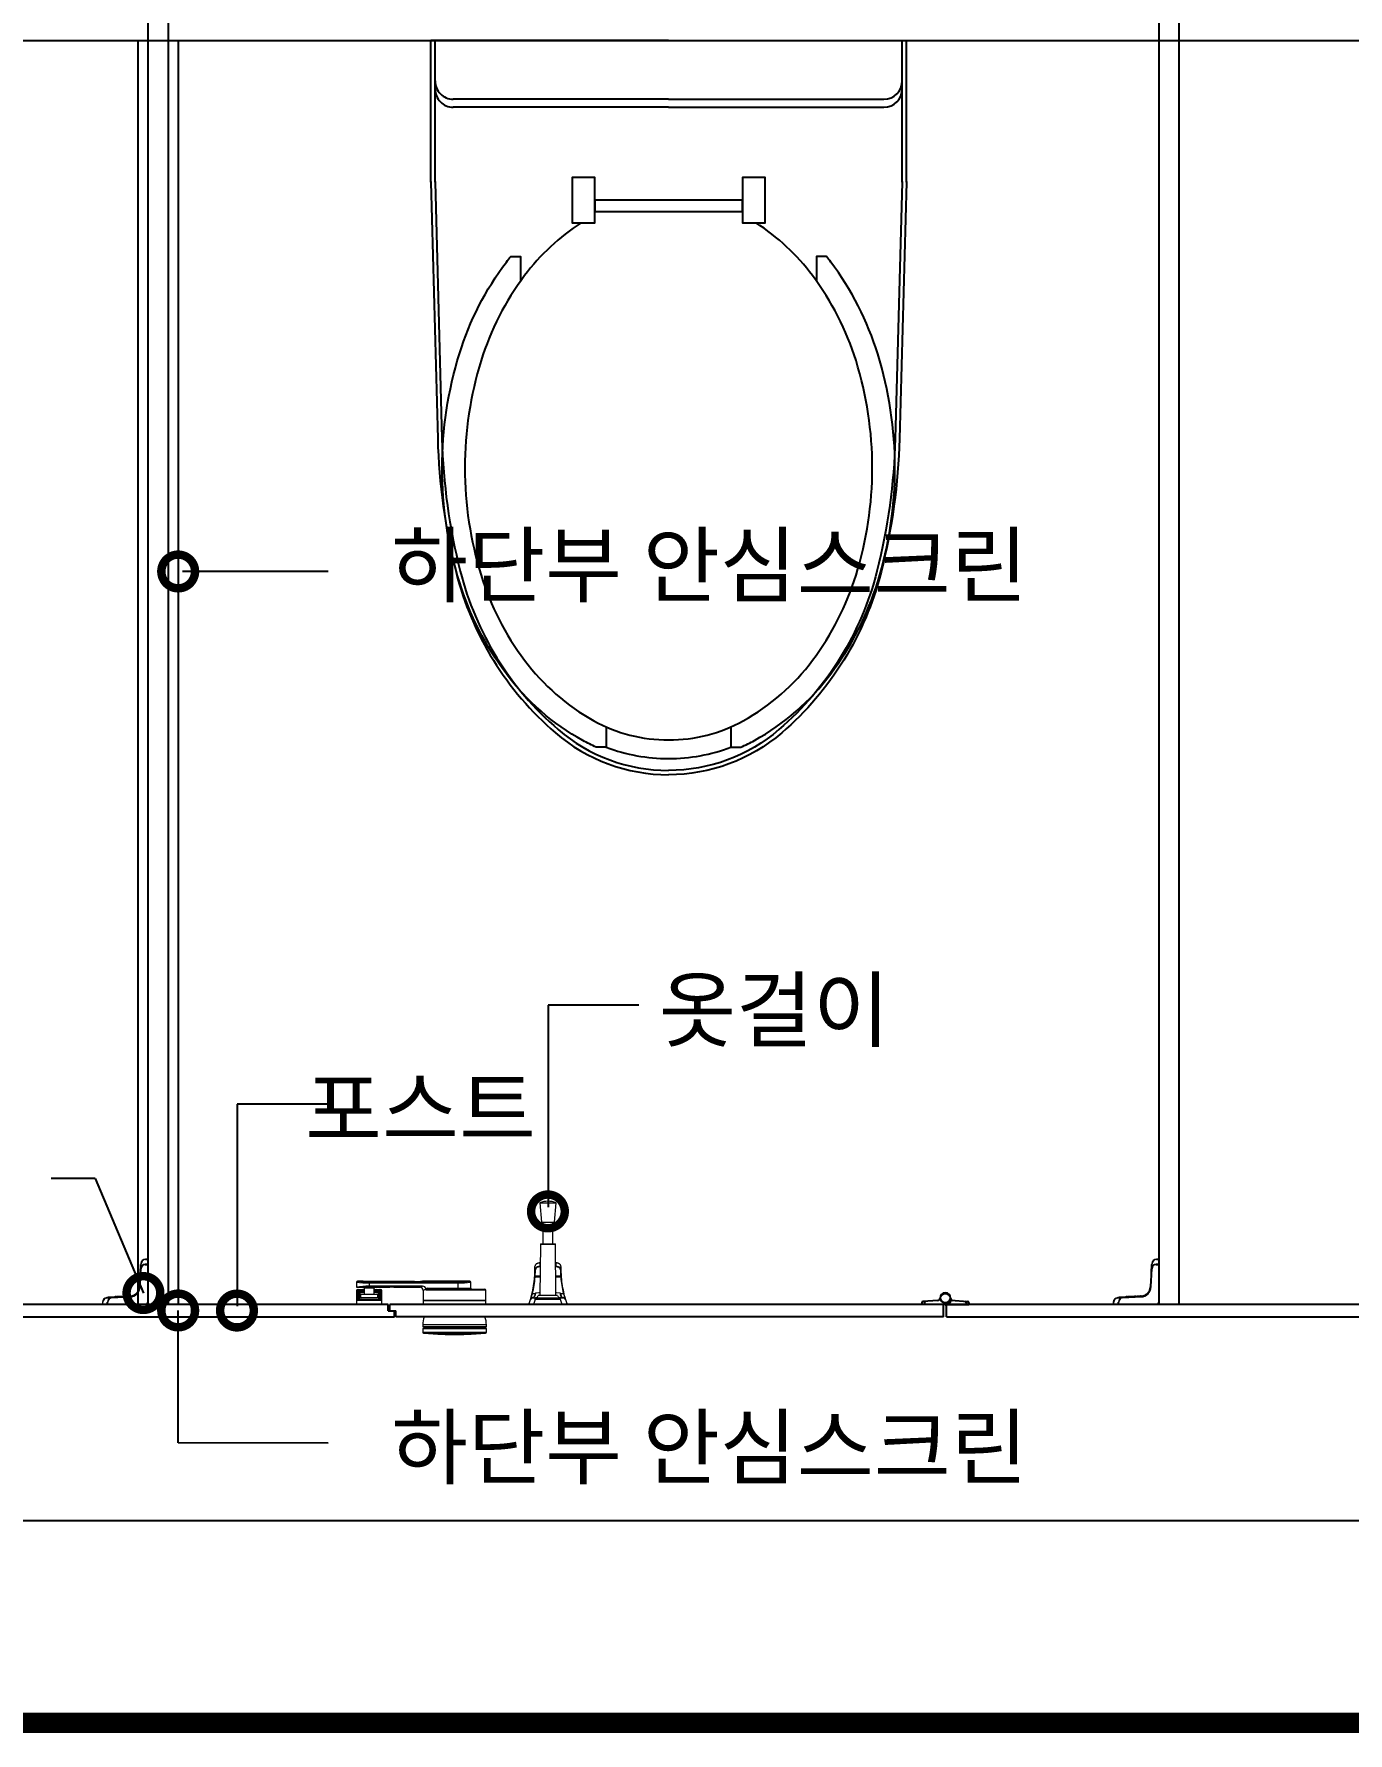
# Model space of a CAD drawing. Extents: x -256 to 8104, y -176 to 5714.
# Drawn here: x 3159 to 3809, y 2764 to 3604 of the extents above; entities that cross this region are included whole.
import ezdxf
from ezdxf.enums import TextEntityAlignment as Align

# ---------------------------------------------------------------- set-up
doc = ezdxf.new("R2010")
doc.units = 0
doc.header["$LTSCALE"] = 30
doc.layers.get('0').update_dxf_attribs({"linetype": 'CONTINUOUS'})
for name, color, linetype in [('0_toilet', 6, 'CONTINUOUS'), ('HAT', 8, 'CONTINUOUS'), ('경첩', 4, 'CONTINUOUS'), ('문자', 3, 'CONTINUOUS'), ('부자재', 4, 'CONTINUOUS'), ('옷걸이', 4, 'CONTINUOUS'), ('잠금쇠(회전형)', 4, 'CONTINUOUS'), ('치수', 1, 'CONTINUOUS'), ('해치', 8, 'CONTINUOUS')]:
    doc.layers.add(name, color=color, linetype=linetype)
doc.styles.add('돋움', font='malgun.ttf')

# ---------------------------------------------------------------- blocks, each defined once
blk = doc.blocks.new('_DOTSMALL')
at = {"color": 0, "linetype": 'ByBlock', "const_width": 0.5}
blk.add_lwpolyline([(-0.0625, 0, 1), (0.0625, 0, 1)], format="xyb", close=True, dxfattribs=at)
blk = doc.blocks.new('A$C63EC304E')
at = {"layer": '치수', "color": 1, "xscale": 2.5, "yscale": 2.5, "zscale": 2.5, "rotation": 234.3098741996962}
blk.add_blockref('_DOTSMALL', (0.312, 0.312), dxfattribs=at)
blk = doc.blocks.new('A$C2BC9653E')
at = {"layer": '치수', "xscale": 0.3333333333333333, "yscale": 0.3333333333333333, "zscale": 0.3333333333333333}
blk.add_blockref('A$C63EC304E', (0, 0), dxfattribs=at)
blk = doc.blocks.new('A$C7FC71301')
at = {"layer": '치수', "rotation": 180}
blk.add_blockref('A$C2BC9653E', (0.208, 0.208), dxfattribs=at)
blk = doc.blocks.new('A$C4A20372B')
at = {"layer": '치수'}
blk.add_blockref('A$C7FC71301', (0, 0), dxfattribs=at)
blk = doc.blocks.new('A$C566469F5')
at = {"layer": '치수'}
blk.add_blockref('A$C4A20372B', (0, 0), dxfattribs=at)
blk = doc.blocks.new('A$C7E317CD4')
at = {"layer": '해치', "xscale": 2, "yscale": 2, "zscale": 2}
blk.add_blockref('A$C566469F5', (0, 0), dxfattribs=at)
blk = doc.blocks.new('A$C601D7F27')
at = {"layer": '치수'}
blk.add_blockref('A$C7E317CD4', (0, 0), dxfattribs=at)
blk = doc.blocks.new('A$C38802C08')
at = {"layer": '치수'}
blk.add_blockref('A$C601D7F27', (0, 0), dxfattribs=at)
blk = doc.blocks.new('A$C10E41893')
at = {"layer": '부자재'}
for p, q in [((6.5, 0), (6.5, 196)), ((123.3, 196), (6.5, 196)), ((123.3, 192.5), (6.5, 192.5)), ((54.8, 0), (54.8, 177.5)), ((61.4, 0), (61.4, 177.5)), ((6.5, 0), (6.5, -196)), ((54.8, 0), (54.8, -177.5)), ((61.4, 0), (61.4, -177.5)), ((123.3, -192.5), (6.5, -192.5)), ((123.3, -196), (6.5, -196))]:
    blk.add_line(p, q, dxfattribs=at)
for points in [[(122.7, 196, -0.012538), (123.3, 196), (334.6, 190.3, -0.055395), (444.7, 175.1, -0.154276), (576.9, 93.3, -0.179504), (611.5, 0, -0.179504)], [(122.8, 192.5, -0.012538), (123.2, 192.5), (334.5, 186.8, -0.055395), (443.8, 171.7, -0.154276), (574.3, 91, -0.179504), (608, 0, -0.179504)], [(572, 51.4), (588.8, 51.4), (588.8, 59.6, 0.021185), (583.3, 70.7, 0.106084), (528.4, 133.7, 0.085733), (452.6, 172.4, 0.075373), (358.7, 186.6, 0.075373), (264.8, 172.4, 0.085733), (189, 133.7, 0.007337), (184.4, 130.1), (184.4, 122), (204.7, 122)], [(156.7, -72, 0.089162), (200.2, -118.7, 0.085733), (270.3, -154.5, 0.075373), (358.7, -167.9, 0.075373), (447.1, -154.5, 0.085733), (517.2, -118.7, 0.106084), (567, -61.6, 0.126931), (582.8, 0, 0.126931), (567, 61.6, 0.106084), (517.2, 118.7, 0.085733), (447.1, 154.5, 0.075373), (358.7, 167.9, 0.075373), (270.3, 154.5, 0.085733), (200.2, 118.7, 0.089162), (156.7, 72)], [(588.8, -51.4, 0.090214), (598.2, 0, 0.090214), (588.8, 51.4, 0.106084)], [(122.7, -196, 0.012538), (123.3, -196), (334.6, -190.3, 0.055395), (444.7, -175.1, 0.154276), (576.9, -93.3, 0.179504), (611.5, 0, 0.179504)], [(122.8, -192.5, 0.012538), (123.2, -192.5), (334.5, -186.8, 0.055395), (443.8, -171.7, 0.154276), (574.3, -91, 0.179504), (608, 0, 0.179504)], [(572, -51.4), (588.8, -51.4), (588.8, -59.6, -0.021185), (583.3, -70.7, -0.106084), (528.4, -133.7, -0.085733), (452.6, -172.4, -0.075373), (358.7, -186.6, -0.075373), (264.8, -172.4, -0.085733), (189, -133.7, -0.007337), (184.4, -130.1), (184.4, -122), (204.7, -122)]]:
    blk.add_lwpolyline(points, format="xyb", dxfattribs=at)
blk.add_lwpolyline([(138, -60.8), (119.3, -60.8), (119.3, -79.5), (156.7, -79.5), (156.7, -60.8), (138, -60.8), (147.3, -60.8), (147.3, 60.8), (138, 60.8), (156.7, 60.8), (156.7, 79.5), (119.3, 79.5), (119.3, 60.8), (138, 60.8), (138, -60.8), (119.3, -60.8)], dxfattribs=at)
for centre, start, end in [((39.8, 177.5), 0, 90), ((46.4, 177.5), 0, 90), ((39.8, -177.5), 270, 0), ((46.4, -177.5), 270, 0)]:
    blk.add_arc(centre, 15, start, end, dxfattribs=at)
blk = doc.blocks.new('EDGE_11', base_point=(104726.29, 5436.32))
blk.add_line((107446.52, 9037.37), (108946.52, 9037.37))
at = {"color": 2}
for p, q in [((107936.52, 9037.37), (107936.52, 8412.37)), ((107956.52, 9037.37), (107956.52, 8412.37))]:
    blk.add_line(p, q, dxfattribs=at)
at = {"color": 8}
blk.add_line((107210.44, 8305.56), (109173.03, 8305.56), dxfattribs=at)
at = {"color": 8, "const_width": 10}
blk.add_lwpolyline([(104773.72, 8205.56), (110558.27, 8205.56)], dxfattribs=at)
at = {"layer": '0_toilet'}
for p, q in [((107941.52, 9137.37), (107941.52, 8412.37)), ((107951.52, 9137.37), (107951.52, 8412.37)), ((108441.47, 9137.37), (108441.47, 8412.37)), ((108451.57, 8412.36), (108451.57, 9137.36)), ((108060.44, 8412.37), (107836.52, 8412.37)), ((108060.44, 8409.37), (108060.44, 8412.37)), ((108060.44, 8409.37), (108064.19, 8409.37)), ((108335.02, 8412.37), (108061.19, 8412.37)), ((108061.19, 8409.37), (108061.19, 8412.37)), ((108063.44, 8406.37), (108063.44, 8409.37)), ((108064.19, 8406.37), (108064.19, 8409.37)), ((108335.02, 8406.37), (108335.02, 8412.37)), ((108565.49, 8412.37), (108336.52, 8412.37)), ((108336.52, 8406.37), (108336.52, 8412.37)), ((107836.52, 8406.37), (108063.44, 8406.37)), ((108335.02, 8406.37), (108064.19, 8406.37)), ((108336.52, 8406.37), (108568.49, 8406.37))]:
    blk.add_line(p, q, dxfattribs=at)
at = {"layer": '경첩', "color": 4, "linetype": 'Continuous', "lineweight": 15}
for p, q in [((107940.38, 8434.62), (107940.38, 8434.87)), ((107941.52, 8434.87), (107940.38, 8434.87)), ((107940.38, 8434.62), (107941.52, 8434.62)), ((107941.52, 8434.62), (107941.52, 8434.87)), ((107941.52, 8432.47), (107941.52, 8434.62)), ((108440.33, 8434.62), (108440.33, 8434.87)), ((108441.47, 8434.87), (108440.33, 8434.87)), ((108440.33, 8434.62), (108441.47, 8434.62)), ((108441.47, 8434.62), (108441.47, 8434.87)), ((108441.47, 8432.47), (108441.47, 8434.62)), ((107937.51, 8426.82), (107937.37, 8423.95)), ((107937.91, 8430.13), (107937.49, 8421.16)), ((107937.51, 8426.82), (107937.75, 8426.58)), ((107937.55, 8427.83), (107937.52, 8427.15)), ((107937.52, 8427.15), (107937.76, 8426.91)), ((107937.55, 8427.83), (107937.79, 8427.59)), ((107937.57, 8428.17), (107937.81, 8427.93)), ((107937.73, 8431.54), (107937.6, 8428.84)), ((107937.6, 8428.84), (107937.84, 8428.6)), ((107937.73, 8431.54), (107937.97, 8431.3)), ((107937.74, 8421.15), (107938.16, 8430.12)), ((107937.84, 8432.14), (107938, 8431.98)), ((107938.03, 8432.63), (107937.91, 8430.13)), ((107938.21, 8431.18), (107938.28, 8432.62)), ((107940.26, 8432.37), (107940.26, 8432.12)), ((107941.52, 8432.37), (107940.26, 8432.37)), ((107940.26, 8432.12), (107941.52, 8432.12)), ((107940.27, 8432.37), (107940.27, 8432.47)), ((107940.27, 8432.47), (107941.52, 8432.47)), ((107941.52, 8432.12), (107941.52, 8432.37)), ((107941.52, 8432.12), (107941.52, 8413.87)), ((108437.46, 8426.82), (108437.32, 8423.95)), ((108437.86, 8430.13), (108437.44, 8421.16)), ((108437.46, 8426.82), (108437.7, 8426.58)), ((108437.5, 8427.83), (108437.47, 8427.15)), ((108437.47, 8427.15), (108437.71, 8426.91)), ((108437.5, 8427.83), (108437.74, 8427.59)), ((108437.52, 8428.17), (108437.76, 8427.93)), ((108437.68, 8431.54), (108437.55, 8428.84)), ((108437.55, 8428.84), (108437.79, 8428.6)), ((108437.68, 8431.54), (108437.92, 8431.3)), ((108437.69, 8421.15), (108438.11, 8430.12)), ((108437.79, 8432.14), (108437.95, 8431.98)), ((108437.98, 8432.63), (108437.86, 8430.13)), ((108438.16, 8431.18), (108438.23, 8432.62)), ((108440.21, 8432.37), (108440.21, 8432.12)), ((108441.47, 8432.37), (108440.21, 8432.37)), ((108440.21, 8432.12), (108441.47, 8432.12)), ((108440.22, 8432.37), (108440.22, 8432.47)), ((108440.22, 8432.47), (108441.47, 8432.47)), ((108441.47, 8432.12), (108441.47, 8432.37)), ((108441.47, 8432.12), (108441.47, 8413.87)), ((107934.96, 8417.34), (107935.14, 8417.16)), ((107935.18, 8417.48), (107935.36, 8417.3)), ((107936.27, 8418.51), (107936.45, 8418.33)), ((107936.42, 8418.71), (107936.6, 8418.53)), ((107936.68, 8419.15), (107936.87, 8418.97)), ((107936.8, 8419.39), (107936.99, 8419.2)), ((107936.97, 8419.79), (107937.16, 8419.6)), ((107937.32, 8420.1), (107937.12, 8420.31)), ((107937.12, 8420.31), (107937.33, 8420.11)), ((107937.19, 8420.69), (107937.41, 8420.47)), ((107937.22, 8420.91), (107937.44, 8420.68)), ((107937.27, 8421.82), (107937.24, 8421.17)), ((107937.28, 8421.92), (107937.27, 8421.82)), ((107937.27, 8421.82), (107937.51, 8421.58)), ((107937.29, 8422.26), (107937.28, 8421.92)), ((107937.28, 8421.92), (107937.51, 8421.68)), ((107937.3, 8422.36), (107937.29, 8422.26)), ((107937.29, 8422.26), (107937.53, 8422.02)), ((107937.34, 8423.28), (107937.3, 8422.36)), ((107937.3, 8422.36), (107937.54, 8422.12)), ((107937.34, 8423.28), (107937.58, 8423.04)), ((107937.37, 8423.94), (107937.35, 8423.52)), ((107937.35, 8423.52), (107937.59, 8423.28)), ((107937.37, 8423.95), (107937.61, 8423.71)), ((107937.37, 8423.94), (107937.61, 8423.7)), ((108434.91, 8417.34), (108435.09, 8417.16)), ((108435.13, 8417.48), (108435.31, 8417.3)), ((108436.22, 8418.51), (108436.4, 8418.33)), ((108436.37, 8418.71), (108436.55, 8418.53)), ((108436.63, 8419.15), (108436.82, 8418.97)), ((108436.75, 8419.39), (108436.94, 8419.2)), ((108436.92, 8419.79), (108437.11, 8419.6)), ((108437.27, 8420.1), (108437.07, 8420.31)), ((108437.07, 8420.31), (108437.28, 8420.11)), ((108437.14, 8420.69), (108437.36, 8420.47)), ((108437.17, 8420.91), (108437.39, 8420.68)), ((108437.22, 8421.82), (108437.19, 8421.17)), ((108437.23, 8421.92), (108437.22, 8421.82)), ((108437.22, 8421.82), (108437.46, 8421.58)), ((108437.24, 8422.26), (108437.23, 8421.92)), ((108437.23, 8421.92), (108437.46, 8421.68)), ((108437.25, 8422.36), (108437.24, 8422.26)), ((108437.24, 8422.26), (108437.48, 8422.02)), ((108437.29, 8423.28), (108437.25, 8422.36)), ((108437.25, 8422.36), (108437.49, 8422.12)), ((108437.29, 8423.28), (108437.53, 8423.04)), ((108437.32, 8423.94), (108437.3, 8423.52)), ((108437.3, 8423.52), (108437.54, 8423.28)), ((108437.32, 8423.95), (108437.56, 8423.71)), ((108437.32, 8423.94), (108437.56, 8423.7)), ((107919.27, 8413.51), (107919.02, 8413.51)), ((107919.02, 8413.51), (107919.02, 8412.37)), ((107919.02, 8412.37), (107919.27, 8412.37)), ((107919.27, 8412.37), (107919.27, 8413.51)), ((107919.27, 8412.37), (107921.42, 8412.37)), ((107923.76, 8415.98), (107921.26, 8415.86)), ((107921.27, 8415.61), (107922.72, 8415.68)), ((107921.42, 8412.37), (107921.42, 8413.62)), ((107921.42, 8413.62), (107921.52, 8413.62)), ((107921.52, 8413.63), (107921.77, 8413.63)), ((107921.52, 8413.63), (107921.52, 8412.37)), ((107921.52, 8412.37), (107921.77, 8412.37)), ((107921.75, 8416.05), (107921.84, 8416.14)), ((107921.75, 8416.05), (107921.91, 8415.89)), ((107921.77, 8412.37), (107921.77, 8413.63)), ((107940.02, 8412.37), (107921.77, 8412.37)), ((107925.05, 8416.29), (107921.84, 8416.14)), ((107932.73, 8416.4), (107923.76, 8415.98)), ((107923.77, 8415.73), (107932.74, 8416.15)), ((107925.05, 8416.29), (107925.29, 8416.05)), ((107925.73, 8416.32), (107925.96, 8416.08)), ((107926.06, 8416.34), (107926.3, 8416.1)), ((107929.44, 8416.5), (107926.74, 8416.37)), ((107926.74, 8416.37), (107926.98, 8416.13)), ((107929.44, 8416.5), (107929.68, 8416.26)), ((107930.12, 8416.53), (107930.35, 8416.29)), ((107930.45, 8416.55), (107930.69, 8416.31)), ((107932.48, 8416.64), (107931.13, 8416.58)), ((107931.13, 8416.58), (107931.37, 8416.34)), ((107932.72, 8416.65), (107932.48, 8416.64)), ((107932.48, 8416.64), (107932.72, 8416.4)), ((107933.72, 8416.81), (107933.93, 8416.61)), ((107934.26, 8416.98), (107934.45, 8416.79)), ((107934.5, 8417.09), (107934.69, 8416.9)), ((108419.22, 8413.51), (108418.97, 8413.51)), ((108418.97, 8413.51), (108418.97, 8412.37)), ((108418.97, 8412.37), (108419.22, 8412.37)), ((108419.22, 8412.37), (108419.22, 8413.51)), ((108419.22, 8412.37), (108421.37, 8412.37)), ((108423.71, 8415.98), (108421.21, 8415.86)), ((108421.22, 8415.61), (108422.67, 8415.68)), ((108421.37, 8412.37), (108421.37, 8413.62)), ((108421.37, 8413.62), (108421.47, 8413.62)), ((108421.47, 8413.63), (108421.72, 8413.63)), ((108421.47, 8413.63), (108421.47, 8412.37)), ((108421.47, 8412.37), (108421.72, 8412.37)), ((108421.7, 8416.05), (108421.79, 8416.14)), ((108421.7, 8416.05), (108421.86, 8415.89)), ((108421.72, 8412.37), (108421.72, 8413.63)), ((108439.97, 8412.37), (108421.72, 8412.37)), ((108425, 8416.29), (108421.79, 8416.14)), ((108432.68, 8416.4), (108423.71, 8415.98)), ((108423.72, 8415.73), (108432.69, 8416.15)), ((108425, 8416.29), (108425.24, 8416.05)), ((108425.68, 8416.32), (108425.91, 8416.08)), ((108426.01, 8416.34), (108426.25, 8416.1)), ((108429.39, 8416.5), (108426.69, 8416.37)), ((108426.69, 8416.37), (108426.93, 8416.13)), ((108429.39, 8416.5), (108429.63, 8416.26)), ((108430.07, 8416.53), (108430.3, 8416.29)), ((108430.4, 8416.55), (108430.64, 8416.31)), ((108432.43, 8416.64), (108431.08, 8416.58)), ((108431.08, 8416.58), (108431.32, 8416.34)), ((108432.67, 8416.65), (108432.43, 8416.64)), ((108432.43, 8416.64), (108432.67, 8416.4)), ((108433.67, 8416.81), (108433.88, 8416.61)), ((108434.21, 8416.98), (108434.4, 8416.79)), ((108434.45, 8417.09), (108434.64, 8416.9))]:
    blk.add_line(p, q, dxfattribs=at)
at = {"layer": '경첩', "color": 4, "linetype": 'Continuous', "lineweight": 15, "flags": 128}
for points in [[(107937.6, 8428.84), (107937.6, 8428.71), (107937.59, 8428.58), (107937.58, 8428.47), (107937.58, 8428.36), (107937.58, 8428.28), (107937.57, 8428.22), (107937.57, 8428.18), (107937.57, 8428.17)], [(107937.75, 8432.05), (107937.75, 8431.95), (107937.74, 8431.82), (107937.74, 8431.69), (107937.73, 8431.54)], [(107937.75, 8432.05), (107937.77, 8432.07), (107937.79, 8432.09), (107937.8, 8432.11), (107937.82, 8432.12), (107937.83, 8432.13), (107937.83, 8432.13), (107937.84, 8432.14), (107937.84, 8432.14)], [(107937.91, 8430.13), (107937.92, 8430.13), (107937.93, 8430.13), (107937.96, 8430.13), (107937.99, 8430.13), (107938.02, 8430.13), (107938.07, 8430.13), (107938.11, 8430.12), (107938.16, 8430.12)], [(107938.28, 8432.62), (107938.23, 8432.62), (107938.18, 8432.63), (107938.14, 8432.63), (107938.1, 8432.63), (107938.07, 8432.63), (107938.05, 8432.63), (107938.04, 8432.63), (107938.03, 8432.63)], [(108437.55, 8428.84), (108437.55, 8428.71), (108437.54, 8428.58), (108437.53, 8428.47), (108437.53, 8428.36), (108437.53, 8428.28), (108437.52, 8428.22), (108437.52, 8428.18), (108437.52, 8428.17)], [(108437.7, 8432.05), (108437.7, 8431.95), (108437.69, 8431.82), (108437.69, 8431.69), (108437.68, 8431.54)], [(108437.7, 8432.05), (108437.72, 8432.07), (108437.74, 8432.09), (108437.75, 8432.11), (108437.77, 8432.12), (108437.78, 8432.13), (108437.78, 8432.13), (108437.79, 8432.14), (108437.79, 8432.14)], [(108437.86, 8430.13), (108437.87, 8430.13), (108437.88, 8430.13), (108437.91, 8430.13), (108437.94, 8430.13), (108437.97, 8430.13), (108438.02, 8430.13), (108438.06, 8430.12), (108438.11, 8430.12)], [(108438.23, 8432.62), (108438.18, 8432.62), (108438.13, 8432.63), (108438.09, 8432.63), (108438.05, 8432.63), (108438.02, 8432.63), (108438, 8432.63), (108437.99, 8432.63), (108437.98, 8432.63)], [(107937.12, 8420.31), (107937.12, 8420.31), (107937.12, 8420.31)], [(107937.22, 8420.91), (107937.2, 8420.74), (107937.19, 8420.69)], [(107937.35, 8423.52), (107937.35, 8423.44), (107937.34, 8423.36), (107937.34, 8423.28)], [(107937.37, 8423.95), (107937.37, 8423.94), (107937.37, 8423.94)], [(107937.49, 8421.16), (107937.49, 8421.16), (107937.51, 8421.16), (107937.53, 8421.16), (107937.56, 8421.16), (107937.6, 8421.16), (107937.64, 8421.15), (107937.69, 8421.15), (107937.74, 8421.15)], [(108437.07, 8420.31), (108437.07, 8420.31), (108437.07, 8420.31)], [(108437.17, 8420.91), (108437.15, 8420.74), (108437.14, 8420.69)], [(108437.3, 8423.52), (108437.3, 8423.44), (108437.29, 8423.36), (108437.29, 8423.28)], [(108437.32, 8423.95), (108437.32, 8423.94), (108437.32, 8423.94)], [(108437.44, 8421.16), (108437.44, 8421.16), (108437.46, 8421.16), (108437.48, 8421.16), (108437.51, 8421.16), (108437.55, 8421.16), (108437.59, 8421.15), (108437.64, 8421.15), (108437.69, 8421.15)], [(107921.27, 8415.61), (107921.27, 8415.66), (107921.27, 8415.71), (107921.26, 8415.75), (107921.26, 8415.79), (107921.26, 8415.82), (107921.26, 8415.84), (107921.26, 8415.86), (107921.26, 8415.86)], [(107923.76, 8415.98), (107923.76, 8415.97), (107923.76, 8415.96), (107923.76, 8415.94), (107923.76, 8415.91), (107923.76, 8415.87), (107923.77, 8415.83), (107923.77, 8415.78), (107923.77, 8415.73)], [(107925.73, 8416.32), (107925.71, 8416.32), (107925.67, 8416.32), (107925.61, 8416.32), (107925.53, 8416.31), (107925.43, 8416.31), (107925.31, 8416.3), (107925.18, 8416.3), (107925.05, 8416.29)], [(107926.74, 8416.37), (107926.62, 8416.36), (107926.51, 8416.36), (107926.4, 8416.35), (107926.3, 8416.35), (107926.22, 8416.35), (107926.15, 8416.34), (107926.1, 8416.34), (107926.07, 8416.34), (107926.06, 8416.34)], [(107930.12, 8416.53), (107930.1, 8416.53), (107930.06, 8416.53), (107930, 8416.52), (107929.92, 8416.52), (107929.82, 8416.52), (107929.7, 8416.51), (107929.57, 8416.5), (107929.44, 8416.5)], [(107931.13, 8416.58), (107931, 8416.57), (107930.87, 8416.56), (107930.75, 8416.56), (107930.65, 8416.55), (107930.57, 8416.55), (107930.5, 8416.55), (107930.47, 8416.55), (107930.45, 8416.55)], [(107932.73, 8416.4), (107932.73, 8416.4), (107932.73, 8416.38), (107932.73, 8416.36), (107932.73, 8416.33), (107932.74, 8416.29), (107932.74, 8416.25), (107932.74, 8416.2), (107932.74, 8416.15)], [(108421.22, 8415.61), (108421.22, 8415.66), (108421.22, 8415.71), (108421.21, 8415.75), (108421.21, 8415.79), (108421.21, 8415.82), (108421.21, 8415.84), (108421.21, 8415.86), (108421.21, 8415.86)], [(108423.71, 8415.98), (108423.71, 8415.97), (108423.71, 8415.96), (108423.71, 8415.94), (108423.71, 8415.91), (108423.71, 8415.87), (108423.72, 8415.83), (108423.72, 8415.78), (108423.72, 8415.73)], [(108425.68, 8416.32), (108425.66, 8416.32), (108425.62, 8416.32), (108425.56, 8416.32), (108425.48, 8416.31), (108425.38, 8416.31), (108425.26, 8416.3), (108425.13, 8416.3), (108425, 8416.29)], [(108426.69, 8416.37), (108426.57, 8416.36), (108426.46, 8416.36), (108426.35, 8416.35), (108426.25, 8416.35), (108426.17, 8416.35), (108426.1, 8416.34), (108426.05, 8416.34), (108426.02, 8416.34), (108426.01, 8416.34)], [(108430.07, 8416.53), (108430.05, 8416.53), (108430.01, 8416.53), (108429.95, 8416.52), (108429.87, 8416.52), (108429.77, 8416.52), (108429.65, 8416.51), (108429.52, 8416.5), (108429.39, 8416.5)], [(108431.08, 8416.58), (108430.95, 8416.57), (108430.82, 8416.56), (108430.7, 8416.56), (108430.6, 8416.55), (108430.52, 8416.55), (108430.45, 8416.55), (108430.42, 8416.55), (108430.4, 8416.55)], [(108432.68, 8416.4), (108432.68, 8416.4), (108432.68, 8416.38), (108432.68, 8416.36), (108432.68, 8416.33), (108432.69, 8416.29), (108432.69, 8416.25), (108432.69, 8416.2), (108432.69, 8416.15)]]:
    blk.add_lwpolyline(points, dxfattribs=at)
at = {"layer": '경첩', "color": 4, "linetype": 'Continuous', "lineweight": 15}
for centre, radius, start, end in [((107940.38, 8432.52), 2.35, 90, 177.30166), ((107940.38, 8432.52), 2.1, 90, 177.30166), ((108440.33, 8432.52), 2.35, 90, 177.30166), ((108440.33, 8432.52), 2.1, 90, 177.30166), ((107940.26, 8430.02), 2.35, 90, 177.30166), ((107940.26, 8430.02), 2.1, 90, 177.30166), ((108440.21, 8430.02), 2.35, 90, 177.30166), ((108440.21, 8430.02), 2.1, 90, 177.30166), ((107932.5, 8421.4), 5, 272.69834, 357.30166), ((107932.5, 8421.4), 5.25, 272.69834, 357.30166), ((107932.5, 8421.4), 4.75, 294.99481, 301.29977), ((107932.5, 8421.39), 4.75, 301.29911, 304.38581), ((107932.5, 8421.4), 4.75, 304.38489, 322.56084), ((107932.49, 8421.4), 4.75, 322.56123, 325.61449), ((107932.5, 8421.4), 4.75, 325.61511, 331.82645), ((107932.5, 8421.4), 4.75, 335.00519, 340.23398), ((107932.5, 8421.4), 4.75, 340.23398, 346.75686), ((107932.5, 8421.4), 4.75, 346.83767, 351.3944), ((107932.5, 8421.4), 4.75, 354.09118, 357.30166), ((108432.45, 8421.4), 5, 272.69834, 357.30166), ((108432.45, 8421.4), 5.25, 272.69834, 357.30166), ((108432.45, 8421.4), 4.75, 294.99481, 301.29977), ((108432.45, 8421.39), 4.75, 301.29911, 304.38581), ((108432.45, 8421.4), 4.75, 304.38489, 322.56084), ((108432.44, 8421.4), 4.75, 322.56123, 325.61449), ((108432.45, 8421.4), 4.75, 325.61511, 331.82645), ((108432.45, 8421.4), 4.75, 335.00519, 340.23398), ((108432.45, 8421.4), 4.75, 340.23398, 346.75686), ((108432.45, 8421.4), 4.75, 346.83767, 351.3944), ((108432.45, 8421.4), 4.75, 354.09118, 357.30166), ((107921.37, 8413.51), 2.35, 92.69834, 180), ((107921.37, 8413.51), 2.1, 92.69834, 180), ((107923.87, 8413.63), 2.35, 92.69834, 180), ((107923.87, 8413.63), 2.1, 92.69834, 180), ((107932.5, 8421.4), 4.75, 272.69834, 285), ((107932.5, 8421.4), 4.75, 284.99982, 291.75061), ((107940.02, 8413.87), 1.5, 270, 0), ((108421.32, 8413.51), 2.35, 92.69834, 180), ((108421.32, 8413.51), 2.1, 92.69834, 180), ((108423.82, 8413.63), 2.35, 92.69834, 180), ((108423.82, 8413.63), 2.1, 92.69834, 180), ((108432.45, 8421.4), 4.75, 272.69834, 285), ((108432.45, 8421.4), 4.75, 284.99982, 291.75061), ((108439.97, 8413.87), 1.5, 270, 0)]:
    blk.add_arc(centre, radius, start, end, dxfattribs=at)
at = {"layer": '부자재'}
for p, q in [((108324.33, 8413.29), (108324.33, 8412.37)), ((108334.98, 8412.37), (108324.33, 8412.37)), ((108332.07, 8414.46), (108324.87, 8413.96)), ((108325.58, 8413.46), (108325.58, 8412.37)), ((108335.79, 8412.92), (108335.79, 8412.12)), ((108336.04, 8412.12), (108335.79, 8412.12)), ((108336.04, 8412.92), (108336.04, 8412.12)), ((108336.51, 8412.42), (108336.51, 8412.37)), ((108336.51, 8412.37), (108347.5, 8412.37)), ((108338.78, 8414.54), (108346.94, 8413.96)), ((108346.25, 8413.46), (108346.25, 8412.37)), ((108347.5, 8413.29), (108347.5, 8412.37))]:
    blk.add_line(p, q, dxfattribs=at)
at = {"layer": '부자재', "color": 1}
blk.add_circle((108335.91, 8415.58), 2.34, dxfattribs=at)
at = {"layer": '부자재'}
for centre, radius, start, end in [((108335.91, 8415.58), 2.62, 270, 180), ((108325.03, 8413.27), 0.7, 101.7765, 181.67124), ((108326.43, 8413.23), 0.884, 113.40773, 164.5497), ((108332.01, 8415.75), 1.29, 272.92313, 352.47243), ((108336.27, 8411.35), 1.65, 102.52675, 141.54753), ((108335.56, 8411.35), 1.65, 43.10029, 77.47325), ((108336.01, 8415.23), 2.86, 280.08401, 345.97919), ((108339.82, 8415.75), 1.29, 187.52757, 267.07687), ((108345.4, 8413.23), 0.884, 15.4503, 67.30044), ((108346.8, 8413.27), 0.7, 358.32876, 78.2235)]:
    blk.add_arc(centre, radius, start, end, dxfattribs=at)
at = {"layer": '옷걸이', "lineweight": 15}
for p, q in [((108135.38, 8462.72), (108136.13, 8453.22)), ((108135.38, 8462.72), (108143.38, 8462.72)), ((108142.63, 8453.22), (108143.38, 8462.72)), ((108136.13, 8453.22), (108142.63, 8453.22)), ((108136.88, 8453.22), (108136.88, 8442.37)), ((108141.88, 8442.37), (108141.88, 8453.22)), ((108135.63, 8442.13), (108135.41, 8416.87)), ((108143.13, 8442.13), (108135.63, 8442.13)), ((108135.88, 8442.37), (108139.38, 8442.37)), ((108139.38, 8442.37), (108142.88, 8442.37)), ((108143.35, 8416.87), (108143.13, 8442.13)), ((108135.49, 8425.91), (108133.04, 8425.91)), ((108133.11, 8426.67), (108135.49, 8426.67)), ((108135.55, 8433.01), (108135.45, 8433.01)), ((108135.45, 8433.01), (108135.45, 8432.92)), ((108135.55, 8432.92), (108135.45, 8432.92)), ((108135.46, 8431.39), (108135.46, 8431.03)), ((108135.46, 8431.39), (108135.54, 8431.39)), ((108135.53, 8431.03), (108135.46, 8431.03)), ((108143.31, 8433.01), (108143.21, 8433.01)), ((108143.31, 8432.92), (108143.21, 8432.92)), ((108143.22, 8431.39), (108143.3, 8431.39)), ((108143.3, 8431.03), (108143.22, 8431.03)), ((108143.26, 8426.67), (108145.65, 8426.67)), ((108145.71, 8425.91), (108143.27, 8425.91)), ((108143.3, 8431.39), (108143.3, 8431.03)), ((108143.31, 8433.01), (108143.31, 8432.92)), ((108133.12, 8417.78), (108131.69, 8417.78)), ((108133.12, 8417.76), (108131.69, 8417.76)), ((108133.06, 8417.22), (108133.12, 8417.8)), ((108145.63, 8417.8), (108145.7, 8417.24)), ((108147.07, 8417.78), (108145.64, 8417.78)), ((108147.07, 8417.76), (108145.64, 8417.76)), ((108129.88, 8412.37), (108130.72, 8414.94)), ((108132.25, 8412.37), (108129.88, 8412.37)), ((108130.72, 8414.94), (108130.72, 8414.95)), ((108130.72, 8414.95), (108130.73, 8414.95)), ((108131.71, 8415.74), (108131.6, 8415.71)), ((108131.67, 8415.63), (108131.67, 8415.63)), ((108147.08, 8415.63), (108131.67, 8415.63)), ((108133.09, 8414.92), (108132.25, 8412.37)), ((108146.5, 8412.37), (108132.25, 8412.37)), ((108133.09, 8414.92), (108133.09, 8415.61)), ((108133.09, 8415.61), (108145.67, 8415.61)), ((108145.67, 8414.92), (108133.09, 8414.92)), ((108144.15, 8416.87), (108134.6, 8416.87)), ((108145.67, 8414.92), (108145.67, 8415.61)), ((108146.5, 8412.37), (108145.67, 8414.92)), ((108148.88, 8412.37), (108146.5, 8412.37)), ((108147.15, 8415.71), (108147.05, 8415.74)), ((108147.08, 8415.63), (108147.08, 8415.63)), ((108147.2, 8415.7), (108147.11, 8415.73)), ((108148.03, 8414.95), (108148.03, 8414.94)), ((108148.03, 8414.95), (108148.03, 8414.95)), ((108148.03, 8414.94), (108148.88, 8412.37))]:
    blk.add_line(p, q, dxfattribs=at)
at = {"layer": '옷걸이', "lineweight": 15, "flags": 128}
for points in [[(108132.79, 8425.93), (108132.8, 8425.93), (108132.81, 8425.93), (108132.83, 8425.92), (108132.87, 8425.92), (108132.9, 8425.92), (108132.95, 8425.92), (108132.99, 8425.91), (108133.04, 8425.91)], [(108135.45, 8433.01), (108135.4, 8433.01), (108135.06, 8432.99), (108134.74, 8432.94), (108134.42, 8432.86), (108134.12, 8432.75), (108133.85, 8432.62), (108133.6, 8432.46), (108133.39, 8432.28), (108133.21, 8432.08), (108133.08, 8431.86), (108132.99, 8431.63), (108132.95, 8431.4), (108132.95, 8431.36)], [(108135.45, 8432.92), (108135.03, 8432.89), (108134.62, 8432.83), (108134.24, 8432.72), (108133.89, 8432.56), (108133.58, 8432.38), (108133.33, 8432.16), (108133.14, 8431.92), (108133.01, 8431.66), (108132.95, 8431.34), (108132.95, 8431.29)], [(108132.96, 8429.79), (108133, 8430.06), (108133.11, 8430.32), (108133.28, 8430.57), (108133.52, 8430.79), (108133.81, 8430.98), (108134.14, 8431.15), (108134.52, 8431.27), (108134.92, 8431.35), (108135.46, 8431.39)], [(108135.46, 8431.03), (108134.98, 8431), (108134.61, 8430.93), (108134.28, 8430.82), (108133.97, 8430.67), (108133.71, 8430.5), (108133.5, 8430.29), (108133.34, 8430.07), (108133.24, 8429.84), (108133.21, 8429.59)], [(108143.3, 8431.39), (108143.72, 8431.36), (108144.12, 8431.3), (108144.51, 8431.19), (108144.86, 8431.03), (108145.16, 8430.85), (108145.42, 8430.63), (108145.61, 8430.39), (108145.74, 8430.13), (108145.8, 8429.79)], [(108145.55, 8429.59), (108145.49, 8429.91), (108145.38, 8430.14), (108145.2, 8430.35), (108144.98, 8430.55), (108144.7, 8430.72), (108144.39, 8430.85), (108144.04, 8430.95), (108143.67, 8431.01), (108143.3, 8431.03)], [(108145.81, 8431.29), (108145.81, 8431.3), (108145.79, 8431.53), (108145.72, 8431.75), (108145.62, 8431.97), (108145.47, 8432.17), (108145.28, 8432.36), (108145.06, 8432.53), (108144.8, 8432.67), (108144.52, 8432.8), (108144.22, 8432.89), (108143.9, 8432.96), (108143.56, 8433), (108143.31, 8433)], [(108145.81, 8431.29), (108145.78, 8431.56), (108145.68, 8431.82), (108145.51, 8432.07), (108145.28, 8432.3), (108145, 8432.49), (108144.66, 8432.66), (108144.29, 8432.79), (108143.89, 8432.87), (108143.39, 8432.92), (108143.31, 8432.92)], [(108145.96, 8425.93), (108145.96, 8425.93), (108145.95, 8425.93), (108145.92, 8425.92), (108145.89, 8425.92), (108145.85, 8425.92), (108145.81, 8425.92), (108145.76, 8425.91), (108145.71, 8425.91)], [(108131.44, 8417.58), (108131.44, 8417.59), (108131.44, 8417.58)], [(108131.69, 8417.77), (108131.69, 8417.78), (108131.69, 8417.76)], [(108135.42, 8418.16), (108134.82, 8418.14), (108133.55, 8418.09)], [(108145.21, 8418.09), (108143.63, 8418.15), (108143.34, 8418.16)], [(108131.65, 8415.73), (108131.58, 8415.72), (108131.55, 8415.7)], [(108131.65, 8415.73), (108131.66, 8415.74), (108131.71, 8415.74)], [(108131.71, 8415.74), (108131.68, 8415.66), (108131.67, 8415.63)], [(108133.88, 8415.67), (108133.47, 8415.68), (108133.22, 8415.71), (108133.15, 8415.74), (108133.25, 8415.78), (108133.53, 8415.82), (108133.64, 8415.83)], [(108145.12, 8415.83), (108145.4, 8415.8), (108145.58, 8415.76), (108145.59, 8415.72), (108145.42, 8415.7), (108145.09, 8415.67), (108144.63, 8415.66)], [(108147.08, 8415.63), (108147.07, 8415.66), (108147.05, 8415.74)], [(108147.11, 8415.73), (108147.1, 8415.74), (108147.05, 8415.74)]]:
    blk.add_lwpolyline(points, dxfattribs=at)
at = {"layer": '옷걸이', "lineweight": 15}
for centre, radius, start, end in [((108139.38, 8452.43), 11.04, 68.76069, 111.23931), ((108135.88, 8442.12), 0.25, 90, 179.5), ((108142.88, 8442.12), 0.25, 0.5, 90), ((108080.19, 8430.15), 52.77, 346.23171, 355.4136), ((108080.19, 8430.15), 53.02, 346.50971, 355.4136), ((108080.19, 8430.15), 52.77, 355.41362, 356.45105), ((108080.19, 8430.15), 52.77, 356.45107, 359.60958), ((108133.09, 8426.9), 0.23, 185.45744, 275.18876), ((108080.19, 8430.15), 52.77, 359.60958, 1.23689), ((108133.19, 8429.82), 0.227, 188.20874, 276.39203), ((108099.14, 8429.31), 34.07, 354.27357, 355.56682), ((108080.19, 8429.96), 53.02, 356.45107, 359.60958), ((108080.19, 8431.75), 55.27, 359.61891, 1.20733), ((108198.56, 8431.75), 55.27, 178.79267, 180.38109), ((108145.57, 8429.82), 0.227, 263.60797, 351.79126), ((108198.56, 8429.96), 53.02, 180.39042, 183.54893), ((108145.67, 8426.9), 0.23, 264.81124, 354.54256), ((108179.62, 8429.31), 34.08, 184.43326, 185.72635), ((108198.56, 8430.15), 53.02, 184.5864, 193.49029), ((108198.56, 8430.15), 52.77, 178.76311, 180.39042), ((108198.56, 8430.15), 52.77, 180.39042, 183.54893), ((108198.56, 8430.15), 52.76, 183.54888, 184.58645), ((108198.56, 8430.15), 52.77, 184.5864, 193.76829), ((108081.44, 8429.81), 51.47, 343.23764, 346.25768), ((108081.83, 8429.97), 51.33, 343.52264, 346.23766), ((108131.68, 8417.52), 0.247, 89.25852, 165.91582), ((108131.69, 8417.53), 0.25, 90.27283, 166.23947), ((108131.27, 8417.51), 1.81, 282.06066, 352.51429), ((108131.13, 8417.91), 2.24, 284.82654, 3.59318), ((108133.37, 8417.8), 0.248, 89.5881, 179.72305), ((108133.47, 8417.72), 0.376, 79.93932, 150.54556), ((108133.52, 8417.78), 0.307, 84.77864, 118.98165), ((108145.24, 8417.82), 0.271, 58.63439, 97.60531), ((108145.27, 8417.69), 0.4, 32.00917, 97.80826), ((108147.62, 8417.91), 2.24, 176.39085, 255.18943), ((108145.38, 8417.8), 0.248, 0.27695, 90.4119), ((108147.48, 8417.5), 1.8, 186.78644, 258.2605), ((108147.07, 8417.53), 0.25, 13.76166, 89.45314), ((108147.07, 8417.52), 0.247, 14.08418, 90.74148), ((108196.75, 8429.93), 51.15, 193.75841, 196.46904), ((108197.55, 8429.87), 51.71, 193.74931, 196.75644), ((108131.67, 8414.63), 1, 89.99372, 161.80813), ((108131.83, 8414.56), 1.17, 101.39698, 160.6752), ((108133.21, 8417.2), 1.43, 284.10574, 346.92454), ((108139.51, 8816.76), 401.13, 269.19679, 270.73159), ((108145.55, 8417.2), 1.44, 193.11861, 255.96551), ((108147.08, 8414.63), 1, 18.19187, 90.00628), ((108146.94, 8414.57), 1.16, 19.29372, 79.39421)]:
    blk.add_arc(centre, radius, start, end, dxfattribs=at)
at = {"layer": '잠금쇠(회전형)', "linetype": 'Continuous', "lineweight": 15}
for p, q in [((108044.69, 8423.47), (108044.69, 8420.97)), ((108044.69, 8420.97), (108047.96, 8420.97)), ((108044.69, 8419.37), (108044.69, 8412.37)), ((108045.09, 8419.37), (108044.69, 8419.37)), ((108045.09, 8414.37), (108045.09, 8419.37)), ((108045.09, 8419.37), (108045.56, 8419.37)), ((108047.04, 8423.97), (108045.19, 8423.97)), ((108045.19, 8419.87), (108045.56, 8419.87)), ((108045.56, 8419.37), (108045.56, 8419.87)), ((108045.56, 8419.87), (108047.44, 8419.87)), ((108045.56, 8419.37), (108045.56, 8414.83)), ((108047.44, 8419.37), (108045.56, 8419.37)), ((108045.69, 8418.87), (108047.44, 8418.87)), ((108045.69, 8414.87), (108045.69, 8418.87)), ((108046.19, 8418.37), (108045.69, 8418.87)), ((108046.19, 8418.37), (108046.19, 8414.87)), ((108047.44, 8418.37), (108046.19, 8418.37)), ((108046.69, 8417.37), (108046.69, 8415.87)), ((108053.84, 8417.37), (108046.69, 8417.37)), ((108046.94, 8417.62), (108053.67, 8417.62)), ((108047.44, 8419.37), (108047.44, 8419.87)), ((108047.44, 8419.87), (108048.44, 8419.87)), ((108047.44, 8418.87), (108047.44, 8419.37)), ((108047.94, 8419.37), (108047.44, 8419.37)), ((108047.44, 8418.87), (108047.44, 8418.37)), ((108047.44, 8418.87), (108047.94, 8418.87)), ((108048.44, 8418.37), (108047.44, 8418.37)), ((108047.94, 8419.37), (108047.94, 8418.87)), ((108048.44, 8419.37), (108047.94, 8419.37)), ((108047.94, 8418.87), (108048.44, 8418.87)), ((108047.96, 8420.98), (108047.96, 8420.98)), ((108048.44, 8420.48), (108048.44, 8417.62)), ((108073.44, 8423.78), (108050.94, 8423.78)), ((108073.44, 8423.78), (108050.94, 8423.78)), ((108050.94, 8423.78), (108050.94, 8423.78)), ((108050.94, 8423.54), (108094.94, 8423.54)), ((108050.94, 8423.05), (108050.94, 8423.54)), ((108050.94, 8423.05), (108050.94, 8421.47)), ((108094.94, 8423.05), (108050.94, 8423.05)), ((108077.4, 8421.47), (108050.94, 8421.47)), ((108053.44, 8417.62), (108053.44, 8420.47)), ((108053.44, 8419.87), (108054.44, 8419.87)), ((108053.94, 8419.37), (108053.44, 8419.37)), ((108053.44, 8418.87), (108053.94, 8418.87)), ((108054.44, 8418.37), (108053.44, 8418.37)), ((108053.67, 8417.62), (108054.94, 8417.62)), ((108055.19, 8417.37), (108053.84, 8417.37)), ((108053.94, 8420.97), (108061.21, 8420.97)), ((108054.44, 8419.37), (108053.94, 8419.37)), ((108053.94, 8418.87), (108053.94, 8419.37)), ((108053.94, 8418.87), (108054.44, 8418.87)), ((108054.44, 8419.87), (108054.44, 8419.37)), ((108054.44, 8419.87), (108056.32, 8419.87)), ((108056.32, 8419.37), (108054.44, 8419.37)), ((108054.44, 8419.37), (108054.44, 8418.87)), ((108054.44, 8418.87), (108056.19, 8418.87)), ((108054.44, 8418.87), (108054.44, 8418.37)), ((108055.69, 8418.37), (108054.44, 8418.37)), ((108055.19, 8415.87), (108055.19, 8417.37)), ((108056.19, 8418.87), (108055.69, 8418.37)), ((108055.69, 8414.87), (108055.69, 8418.37)), ((108056.19, 8418.87), (108056.19, 8414.87)), ((108056.32, 8419.87), (108056.32, 8419.37)), ((108056.32, 8419.87), (108056.69, 8419.87)), ((108056.32, 8414.83), (108056.32, 8419.37)), ((108056.32, 8419.37), (108056.79, 8419.37)), ((108056.79, 8419.37), (108056.79, 8414.37)), ((108057.19, 8419.37), (108056.79, 8419.37)), ((108057.19, 8412.37), (108057.19, 8419.37)), ((108063.19, 8420.97), (108076.13, 8420.97)), ((108073.44, 8423.78), (108073.44, 8423.78)), ((108076.13, 8420.98), (108076.13, 8420.98)), ((108100.69, 8423.97), (108077.35, 8423.97)), ((108077.69, 8419.4), (108077.69, 8414.47)), ((108079.02, 8419.98), (108079, 8420.17)), ((108108.69, 8419.47), (108079.14, 8419.47)), ((108079.8, 8419.97), (108079.8, 8420.47)), ((108079.8, 8420.47), (108094.94, 8420.47)), ((108079.8, 8419.97), (108108.19, 8419.97)), ((108094.94, 8423.54), (108094.94, 8423.05)), ((108094.94, 8420.47), (108094.94, 8423.05)), ((108094.94, 8419.97), (108094.94, 8420.47)), ((108094.94, 8420.47), (108101.19, 8420.47)), ((108101.19, 8420.47), (108101.19, 8423.47)), ((108108.69, 8414.47), (108108.69, 8419.47)), ((108044.69, 8412.37), (108057.19, 8412.37)), ((108056.79, 8414.37), (108045.09, 8414.37)), ((108045.56, 8414.83), (108045.69, 8414.87)), ((108045.69, 8414.87), (108045.78, 8414.87)), ((108045.78, 8414.87), (108056.11, 8414.87)), ((108046.69, 8415.87), (108053.84, 8415.87)), ((108053.67, 8415.62), (108046.94, 8415.62)), ((108054.94, 8415.62), (108053.67, 8415.62)), ((108053.84, 8415.87), (108055.19, 8415.87)), ((108056.11, 8414.87), (108056.19, 8414.87)), ((108056.19, 8414.87), (108056.32, 8414.83)), ((108108.69, 8414.47), (108077.69, 8414.47)), ((108077.69, 8414.37), (108077.69, 8412.62)), ((108077.69, 8414.37), (108108.69, 8414.37)), ((108077.69, 8412.62), (108108.69, 8412.62)), ((108108.44, 8412.37), (108077.94, 8412.37)), ((108085.44, 8414.47), (108085.44, 8414.37)), ((108100.94, 8414.37), (108100.94, 8414.47)), ((108105.59, 8414.37), (108105.59, 8414.47)), ((108107.67, 8414.37), (108107.67, 8414.47)), ((108107.69, 8414.37), (108107.69, 8414.47)), ((108108.69, 8412.62), (108108.69, 8414.37)), ((108077.44, 8402.37), (108077.44, 8401.37)), ((108108.94, 8402.37), (108077.44, 8402.37)), ((108108.94, 8401.37), (108077.44, 8401.37)), ((108108.44, 8400.87), (108077.94, 8400.87)), ((108108.44, 8400.87), (108077.94, 8400.87)), ((108108.23, 8406.28), (108078.16, 8406.28)), ((108078.3, 8406.37), (108093.19, 8406.37)), ((108093.19, 8406.37), (108108.09, 8406.37)), ((108108.94, 8401.37), (108108.94, 8402.37)), ((108077.44, 8400.37), (108077.44, 8398.83)), ((108108.94, 8400.37), (108077.44, 8400.37)), ((108077.44, 8398.83), (108093.19, 8398.83)), ((108093.19, 8398.33), (108077.9, 8398.33)), ((108081.06, 8398.06), (108093.19, 8398.06)), ((108081.07, 8398.06), (108105.32, 8398.06)), ((108105.03, 8398.04), (108081.36, 8398.04)), ((108087.53, 8397.88), (108087.61, 8397.88)), ((108087.61, 8397.88), (108098.78, 8397.88)), ((108090.49, 8397.79), (108090.49, 8397.88)), ((108091.02, 8397.62), (108095.37, 8397.62)), ((108091.02, 8397.62), (108095.37, 8397.62)), ((108091.38, 8397.88), (108091.38, 8397.77)), ((108091.38, 8397.77), (108095, 8397.77)), ((108094.95, 8397.64), (108091.44, 8397.64)), ((108093.19, 8398.83), (108108.94, 8398.83)), ((108108.49, 8398.33), (108093.19, 8398.33)), ((108093.19, 8398.06), (108105.33, 8398.06)), ((108095, 8397.77), (108095, 8397.88)), ((108095.9, 8397.88), (108095.9, 8397.79)), ((108098.78, 8397.88), (108098.94, 8397.87)), ((108108.94, 8398.83), (108108.94, 8400.37))]:
    blk.add_line(p, q, dxfattribs=at)
at = {"layer": '잠금쇠(회전형)', "linetype": 'Continuous', "lineweight": 15, "flags": 128}
for points in [[(108050.94, 8423.78), (108050.29, 8423.78), (108049.64, 8423.8), (108049.05, 8423.82), (108048.49, 8423.86), (108048.01, 8423.89), (108047.61, 8423.92), (108047.32, 8423.95), (108047.12, 8423.96), (108047.03, 8423.97), (108047.04, 8423.97)], [(108087.51, 8397.82), (108087.33, 8397.84), (108087.26, 8397.85), (108087.28, 8397.87), (108087.4, 8397.87), (108087.53, 8397.88)], [(108091.44, 8397.64), (108091.43, 8397.65), (108091.42, 8397.65), (108091.41, 8397.67), (108091.4, 8397.68), (108091.39, 8397.7), (108091.39, 8397.72), (108091.38, 8397.75), (108091.38, 8397.77)], [(108094.95, 8397.64), (108094.96, 8397.65), (108094.97, 8397.65), (108094.98, 8397.67), (108094.99, 8397.68), (108094.99, 8397.7), (108095, 8397.72), (108095, 8397.75), (108095, 8397.77)], [(108098.94, 8397.87), (108099, 8397.87), (108099.11, 8397.87), (108099.13, 8397.85), (108099.05, 8397.84), (108098.88, 8397.82)]]:
    blk.add_lwpolyline(points, dxfattribs=at)
at = {"layer": '잠금쇠(회전형)', "linetype": 'Continuous', "lineweight": 15}
for centre, radius, start, end in [((108045.19, 8423.47), 0.5, 90, 180), ((108050.98, 8469.43), 46.39, 262.20818, 269.95155), ((108050.99, 8381.55), 39.93, 90.07036, 99.07748), ((108045.19, 8419.37), 0.5, 90, 180), ((108045.58, 8419.39), 0.485, 91.96218, 181.83618), ((108050.98, 8462.39), 38.85, 261.42989, 269.94115), ((108046.94, 8417.37), 0.25, 90, 180), ((108047.44, 8419.37), 0.5, 0, 90), ((108047.44, 8418.87), 0.5, 270, 0), ((108050.94, 8380.73), 40.36, 85.73711, 94.23801), ((108047.94, 8420.47), 0.5, 0.43639, 88.04749), ((108050.94, 8392.89), 27.7, 84.8219, 95.14791), ((108053.94, 8420.47), 0.5, 89.96877, 179.9724), ((108054.44, 8419.37), 0.5, 90, 180), ((108054.44, 8418.87), 0.5, 180, 270), ((108054.94, 8417.37), 0.25, 0, 90), ((108056.31, 8419.39), 0.485, 358.16382, 88.03782), ((108056.69, 8419.37), 0.5, 0, 90), ((108062.19, 8381.67), 39.32, 88.54257, 91.43969), ((108073.43, 8463.4), 39.62, 270.01404, 275.67028), ((108068.69, 8442), 22.3, 289.48526, 292.98802), ((108076.13, 8419.41), 1.56, 359.59497, 89.95031), ((108077.48, 8419.94), 1.54, 8.60077, 92.9035), ((108099.63, 8371.74), 52.46, 113.13853, 114.70837), ((108079.79, 8419.3), 1.18, 89.48836, 132.25903), ((108080.71, 8420.12), 1.69, 184.58266, 202.32751), ((108079.72, 8419.39), 0.588, 82.63369, 171.85158), ((108094.91, 8462.33), 38.79, 270.0516, 278.57737), ((108094.91, 8469.37), 46.32, 270.0429, 277.79737), ((108100.69, 8423.47), 0.5, 0, 90), ((108101.69, 8420.47), 0.5, 180, 270), ((108108.19, 8419.47), 0.5, 0, 90), ((108045.85, 8414.07), 0.816, 110.82653, 158.26403), ((108046.94, 8415.87), 0.25, 180, 270), ((108054.94, 8415.87), 0.25, 270, 0), ((108056.03, 8414.07), 0.816, 21.73597, 69.17347), ((108077.94, 8412.62), 0.25, 180, 270), ((108108.44, 8412.62), 0.25, 270, 0), ((108088.49, 8402.37), 11.04, 159.29961, 180), ((108077.44, 8400.87), 0.5, 0, 90), ((108077.44, 8400.87), 0.5, 270, 0), ((108078.3, 8406.22), 0.15, 90, 159.29961), ((108108.09, 8406.22), 0.15, 20.70039, 90), ((108097.9, 8402.37), 11.04, 0, 20.70039), ((108108.94, 8400.87), 0.5, 90, 180), ((108108.94, 8400.87), 0.5, 180, 270), ((108077.94, 8398.83), 0.5, 180, 264.55841), ((108093.19, 8558.92), 161.31, 264.55841, 265.68596), ((108081.07, 8398.18), 0.125, 265.68596, 270), ((108081.37, 8398.16), 0.125, 235.46261, 265.79687), ((108093.19, 8559.07), 161.46, 265.79687, 269.22758), ((108087.48, 8396.09), 1.78, 88.63824, 96.02732), ((108093.47, 8478.53), 80.92, 265.77886, 267.82871), ((108093.55, 8478.55), 80.82, 266.53826, 267.82898), ((108090.38, 8397.77), 0.114, 281.53171, 6.60874), ((108091.44, 8428.38), 30.74, 268.0585, 270.00127), ((108091.38, 8420.34), 22.57, 267.73509, 270.00139), ((108094.95, 8428.1), 30.45, 269.98969, 271.95054), ((108095.01, 8420.13), 22.36, 269.98808, 272.27544), ((108093.19, 8559.07), 161.46, 270.77242, 274.20313), ((108092.83, 8478.55), 80.82, 272.17102, 273.46174), ((108096.01, 8397.77), 0.114, 173.39126, 258.46829), ((108092.92, 8478.53), 80.92, 272.17129, 274.22114), ((108098.88, 8397.91), 0.0882, 204.57309, 265.36208), ((108098.95, 8396.74), 1.13, 83.08581, 90.71909), ((108105.02, 8398.16), 0.125, 274.20313, 304.53739), ((108105.32, 8398.18), 0.125, 270, 274.31404), ((108093.19, 8558.92), 161.31, 274.31404, 275.44159), ((108108.44, 8398.83), 0.5, 275.44159, 0)]:
    blk.add_arc(centre, radius, start, end, dxfattribs=at)
at = {"layer": '치수'}
for p, q in [((108030.64, 8774.82), (107958.68, 8774.81)), ((108139.43, 8560.44), (108139.43, 8460.62)), ((108184.38, 8560.44), (108139.43, 8560.44)), ((107985.66, 8511.44), (107985.66, 8411.61)), ((108030.61, 8511.44), (107985.66, 8511.44)), ((107915.44, 8474.67), (107893.74, 8474.67)), ((107915.44, 8474.67), (107939.34, 8418.11)), ((107956.52, 8344), (107956.52, 8409.5)), ((108030.64, 8343.95), (107956.52, 8344))]:
    blk.add_line(p, q, dxfattribs=at)
at = {"layer": 'HAT', "xscale": 0.6000000000003638, "yscale": 0.6000000000003638, "zscale": 0.6000000000003638, "rotation": 270}
blk.add_blockref('A$C10E41893', (108199.04, 9041.27), dxfattribs=at)
at = {"layer": '해치', "xscale": -20, "yscale": 20, "zscale": 20}
for p in [(107960.69, 8770.7), (107943.51, 8413.94), (107960.69, 8405.33)]:
    blk.add_blockref('A$C38802C08', p, dxfattribs=at)
for p, rotation in [((108143.54, 8462.62), 89.99999999999982), ((107989.77, 8413.61), 89.99999999999987)]:
    blk.add_blockref('A$C38802C08', p, dxfattribs=dict(at, rotation=rotation))
at = {"layer": '문자', "style": '돋움'}
for s, p in [('하단부 안심스크린', (108219.24, 8778.37)), ('옷걸이', (108251.4, 8558.43)), ('포스트', (108076.36, 8509.73)), ('하단부 안심스크린', (108219.24, 8342.25))]:
    blk.add_text(s, height=30.337, dxfattribs=at).set_placement(p, align=Align.MIDDLE)

msp = doc.modelspace()

# ---------------------------------------------------------------- block references
msp.add_blockref('EDGE_11', (0, 0))

doc.saveas('drawing.dxf')
